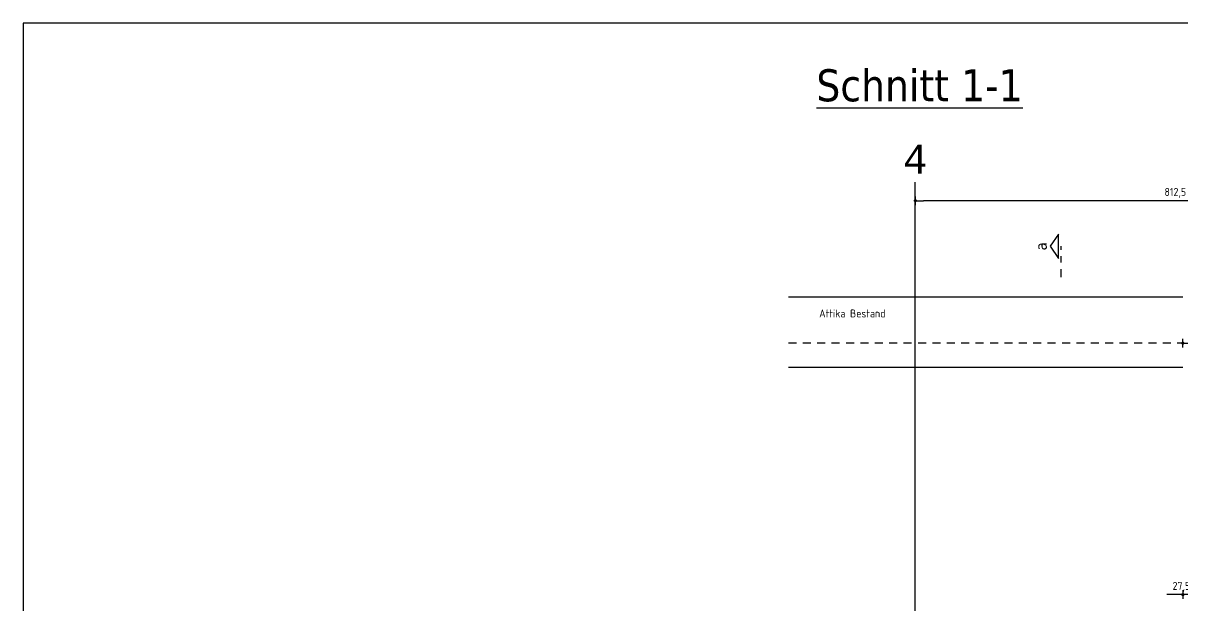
# Model space of a CAD drawing. Extents: x -17 to 300, y 24 to 138.
# Drawn here: x 231.63 to 249.75, y 129.05 to 138.14 of the extents above; entities that cross this region are included whole.
import ezdxf
from ezdxf.enums import TextEntityAlignment as Align

# ---------------------------------------------------------------- set-up
doc = ezdxf.new("R2010")
doc.units = 0
doc.header["$LTSCALE"] = 0.5
doc.header["$MEASUREMENT"] = 0
doc.header["$PDMODE"] = 2
for name, pattern in [('AUSGEZOGEN', [1000.01, 1000, 0.01]), ('DASHDOTSMALL', [1.05, 0.5, -0.25, 0.05, -0.25]), ('HIDDEN', [0.375, 0.25, -0.125]), ('STRICHPUNKT2', [0.55, 0.25, -0.125, 0.05, -0.125])]:
    doc.linetypes.add(name, pattern=pattern)
doc.layers.get('Defpoints').update_dxf_attribs({"linetype": 'CONTINUOUS'})
for name, color, linetype in [('ACHSEN', 7, 'CONTINUOUS'), ('BET-SCHN', 6, 'CONTINUOUS'), ('BETON', 7, 'CONTINUOUS'), ('MASSE', 7, 'CONTINUOUS'), ('SCHNITTE', 7, 'CONTINUOUS'), ('TEXT', 7, 'CONTINUOUS')]:
    doc.layers.add(name, color=color, linetype=linetype)
doc.layers.add('ANSICHTSFENSTER', color=7, linetype='CONTINUOUS', plot=False)
doc.styles.add('HELV', font='tahoma.ttf')
doc.styles.add('mono', font='monos.ttf')
doc.styles.add('TXT', font='isocp.shx')
doc.dimstyles.new('DOT_I', dxfattribs={"dimscale": 0.5, "dimtxt": 0.25, "dimasz": 0.25, "dimexe": 0.1, "dimexo": 0.3, "dimgap": 0.1, "dimtad": 1, "dimdec": 3, "dimzin": 3, "dimtxsty": 'TXT', "dimblk": 'DOT', "dimblk1": 'DOT', "dimblk2": 'DOT', "dimsah": 1, "dimcen": 0.1, "dimse1": 1, "dimse2": 1, "dimazin": 0, "dimtfac": 1, "dimtdec": 4, "dimtix": 1, "dimtmove": 2, "dimatfit": 3, "dimldrblk": 'DOT', "dimfxl": 0, "dimtvp": 1, "dimtolj": 1, "dimtzin": 0, "dimarcsym": 0})

# ---------------------------------------------------------------- blocks, each defined once
blk = doc.blocks.new('SCHN-2')
at = {"layer": 'SCHNITTE', "color": 6, "linetype": 'Continuous'}
blk.add_lwpolyline([(0.378, 0.088), (0, 0.34), (-0.378, 0.088)], close=True, dxfattribs=at)
at = {"layer": 'SCHNITTE', "color": 1, "linetype": 'DASHDOTSMALL', "style": 'HELV'}
blk.add_attdef('SCHN-2', text='', height=0.35, dxfattribs=at).set_placement((0, 0.45), align=Align.CENTER)
blk = doc.blocks.new('DOT')
at = {"layer": 'MASSE', "color": 7, "linetype": 'Continuous'}
for p, q in [((0, 0), (-1, 0)), ((0, 0.54), (0, -0.54))]:
    blk.add_line(p, q, dxfattribs=at)
at = {"layer": 'MASSE', "color": 7, "linetype": 'Continuous', "const_width": 0.2}
blk.add_lwpolyline([(-0.1, 0, 1), (0.1, 0, 1)], format="xyb", close=True, dxfattribs=at)
blk = doc.blocks.new('*D302')
at = {"layer": 'Defpoints', "color": 0, "linetype": 'AUSGEZOGEN', "transparency": 16777216}
for p in [(249.746, 133.146), (249.746, 133.146), (252.221, 133.146)]:
    blk.add_point(p, dxfattribs=at)
at = {"layer": 'MASSE', "color": 0, "linetype": 'AUSGEZOGEN', "lineweight": -2, "transparency": 16777216}
blk.add_line((252.096, 133.146), (249.871, 133.146), dxfattribs=at)
at = {"layer": 'MASSE', "color": 0, "linetype": 'AUSGEZOGEN', "lineweight": -2, "transparency": 16777216, "xscale": 0.125, "yscale": 0.125, "zscale": 0.125, "rotation": 180}
blk.add_blockref('DOT', (249.746, 133.146), dxfattribs=at)
at = {"layer": 'MASSE', "color": 0, "linetype": 'AUSGEZOGEN', "lineweight": -2, "transparency": 16777216, "xscale": 0.125, "yscale": 0.125, "zscale": 0.125}
blk.add_blockref('DOT', (252.221, 133.146), dxfattribs=at)
at = {"layer": 'MASSE', "color": 0, "linetype": 'AUSGEZOGEN', "transparency": 16777216, "insert": (250.983, 133.268), "char_height": 0.125, "attachment_point": 5, "style": 'TXT'}
blk.add_mtext('\\A1;247,5', dxfattribs=at)
blk = doc.blocks.new('*D176')
at = {"layer": 'Defpoints', "color": 0, "linetype": 'AUSGEZOGEN', "transparency": 16777216}
for p in [(245.566, 135.372), (245.566, 135.372), (253.691, 135.372)]:
    blk.add_point(p, dxfattribs=at)
at = {"layer": 'MASSE', "color": 0, "linetype": 'AUSGEZOGEN', "lineweight": -2, "transparency": 16777216}
blk.add_line((253.566, 135.372), (245.691, 135.372), dxfattribs=at)
at = {"layer": 'MASSE', "color": 0, "linetype": 'AUSGEZOGEN', "lineweight": -2, "transparency": 16777216, "xscale": 0.125, "yscale": 0.125, "zscale": 0.125, "rotation": 180}
blk.add_blockref('DOT', (245.566, 135.372), dxfattribs=at)
at = {"layer": 'MASSE', "color": 0, "linetype": 'AUSGEZOGEN', "lineweight": -2, "transparency": 16777216, "xscale": 0.125, "yscale": 0.125, "zscale": 0.125}
blk.add_blockref('DOT', (253.691, 135.372), dxfattribs=at)
at = {"layer": 'MASSE', "color": 0, "linetype": 'AUSGEZOGEN', "transparency": 16777216, "insert": (249.628, 135.494), "char_height": 0.125, "attachment_point": 5, "style": 'TXT'}
blk.add_mtext('\\A1;812,5', dxfattribs=at)
blk = doc.blocks.new('*D226')
at = {"layer": 'Defpoints', "color": 0, "linetype": 'AUSGEZOGEN', "transparency": 16777216}
for p in [(249.746, 129.22), (249.746, 129.22), (250.021, 129.22)]:
    blk.add_point(p, dxfattribs=at)
at = {"layer": 'MASSE', "color": 0, "linetype": 'AUSGEZOGEN', "lineweight": -2, "transparency": 16777216}
for p, q in [((249.621, 129.22), (249.496, 129.22)), ((250.021, 129.22), (249.746, 129.22)), ((250.146, 129.22), (250.271, 129.22))]:
    blk.add_line(p, q, dxfattribs=at)
at = {"layer": 'MASSE', "color": 0, "linetype": 'AUSGEZOGEN', "lineweight": -2, "transparency": 16777216, "xscale": 0.125, "yscale": 0.125, "zscale": 0.125}
blk.add_blockref('DOT', (249.746, 129.22), dxfattribs=at)
at = {"layer": 'MASSE', "color": 0, "linetype": 'AUSGEZOGEN', "lineweight": -2, "transparency": 16777216, "xscale": 0.125, "yscale": 0.125, "zscale": 0.125, "rotation": 180}
blk.add_blockref('DOT', (250.021, 129.22), dxfattribs=at)
at = {"layer": 'MASSE', "color": 0, "linetype": 'AUSGEZOGEN', "transparency": 16777216, "insert": (249.723, 129.342), "char_height": 0.125, "attachment_point": 5, "style": 'TXT'}
blk.add_mtext('\\A1;27,5', dxfattribs=at)

msp = doc.modelspace()

# ---------------------------------------------------------------- linework, layer by layer
at = {"layer": 'ACHSEN', "color": 140, "linetype": 'AUSGEZOGEN'}
msp.add_line((245.5656, 124.5788), (245.5656, 135.6606), dxfattribs=at)
at = {"layer": 'ANSICHTSFENSTER', "color": 2, "linetype": 'AUSGEZOGEN'}
msp.add_lwpolyline([(231.6266, 96.5937), (300.2766, 96.5937), (300.2766, 138.1437), (231.6266, 138.1437)], close=True, dxfattribs=at)
at = {"layer": 'BET-SCHN', "color": 8}
for p, q in [((243.5827, 133.8729), (249.7447, 133.8729)), ((243.5827, 132.7729), (249.7447, 132.7729))]:
    msp.add_line(p, q, dxfattribs=at)
at = {"layer": 'BETON', "color": 9, "linetype": 'HIDDEN'}
msp.add_line((243.5827, 133.1529), (249.7447, 133.1529), dxfattribs=at)
at = {"layer": 'SCHNITTE', "color": 6, "linetype": 'STRICHPUNKT2'}
msp.add_line((247.8447, 134.1792), (247.8447, 134.6592), dxfattribs=at)

# ---------------------------------------------------------------- block references
at = {"layer": 'SCHNITTE', "color": 6, "linetype": 'STRICHPUNKT2', "xscale": 0.5, "yscale": 0.5, "zscale": 0.5, "rotation": 90}
msp.add_blockref('SCHN-2', (247.8447, 134.6592), dxfattribs=at).add_auto_attribs({'SCHN-2': 'a'})

# ---------------------------------------------------------------- texts
at = {"layer": 'ACHSEN', "color": 6, "style": 'mono'}
msp.add_text('4', height=0.45, dxfattribs=at).set_placement((245.5623, 136.0195), align=Align.MIDDLE_CENTER)
at = {"layer": 'TEXT', "color": 6, "linetype": 'AUSGEZOGEN', "style": 'HELV'}
msp.add_text('%%USchnitt 1-1', height=0.5, dxfattribs=at).set_placement((244.0195, 136.9243))
at = {"layer": 'TEXT', "color": 7, "linetype": 'AUSGEZOGEN', "style": 'TXT'}
msp.add_text('Attika Bestand', height=0.125, dxfattribs=at).set_placement((244.0634, 133.5483))

# ---------------------------------------------------------------- dimensions: what is measured, and where the dimension line sits
at = {"layer": 'MASSE', "color": 7, "linetype": 'AUSGEZOGEN'}
for base, p1, p2, picture, middle in [((245.5656, 135.3718), (253.6906, 135.3718), (245.5656, 135.3718), '*D176', (249.6281, 135.4937)), ((249.7456, 133.1465), (252.2206, 133.1465), (249.7456, 133.1465), '*D302', (250.9831, 133.2684))]:
    dim = msp.add_linear_dim(base=base, p1=p1, p2=p2, dimstyle='DOT_I', override={"dimdec": 1, "dimlfac": 100}, dxfattribs=at)
    dim.commit()
    dim.dimension.update_dxf_attribs({"geometry": picture, "text_midpoint": middle})
dim = msp.add_linear_dim(base=(249.7456, 129.2204), p1=(250.0206, 129.2204), p2=(249.7456, 129.2204), dimstyle='DOT_I', override={"dimdec": 1, "dimlfac": 100}, dxfattribs=at)
dim.commit()
dim.dimension.update_dxf_attribs({"geometry": '*D226', "text_midpoint": (249.7228, 129.3423), "dimtype": 160})

doc.saveas('drawing.dxf')
